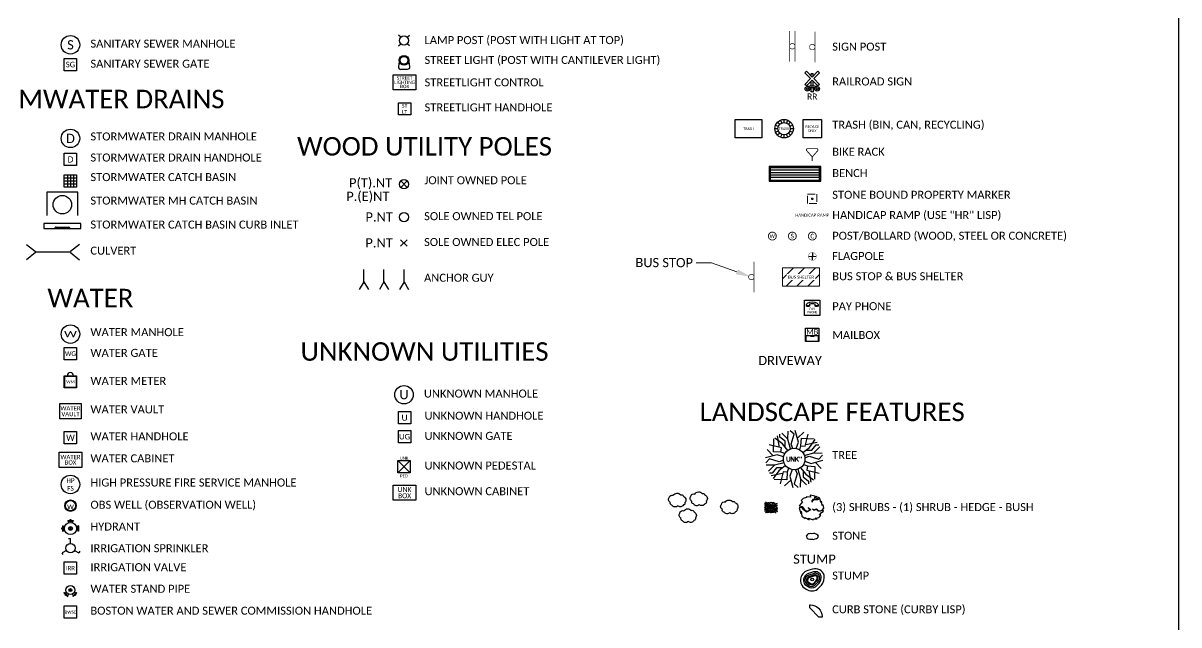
# Model space of a CAD drawing. Extents: x 779170 to 779830, y 2956097 to 2956472.
# Drawn here: x 779642.2 to 779829.9, y 2956196.7 to 2956294.4 of the extents above; entities that cross this region are included whole.
import ezdxf
from ezdxf import colors
from ezdxf.entities.mleader import LeaderData, LeaderLine
from ezdxf.enums import TextEntityAlignment as Align
from ezdxf.math import Vec2, Vec3

# ---------------------------------------------------------------- set-up
doc = ezdxf.new("R2010")
doc.units = 0
doc.header["$MEASUREMENT"] = 0
doc.linetypes.add('PHANTOM', pattern=[2.5, 1.25, -0.25, 0.25, -0.25, 0.25, -0.25])
doc.layers.get('Defpoints').update_dxf_attribs({"color": 4})
for name, color, linetype in [('C-COMM-POLE', 30, 'Continuous'), ('C-COMM-STRC', 30, 'Continuous'), ('C-ELEC-POLE', 1, 'Continuous'), ('C-ELEC-STLT', 1, 'Continuous'), ('C-ELEC-STRC', 1, 'Continuous'), ('C-SSWR-STRC', 82, 'Continuous'), ('C-STRM-STRC', 85, 'Continuous'), ('C-WATR-STRC', 5, 'Continuous'), ('G-ANNO-NOTE', 7, 'Continuous'), ('T-CURB', 8, 'Continuous'), ('T-DRWY', 8, 'Continuous'), ('T-MISC', 8, 'Continuous'), ('T-SIGN', 8, 'Continuous'), ('T-SWLK', 8, 'Continuous'), ('T-TRAN-STRC', 8, 'Continuous'), ('T-VEG', 8, 'Continuous'), ('T-VEG-TXT', 8, 'Continuous')]:
    doc.layers.add(name, color=color, linetype=linetype)
doc.layers.add('T-BLDG', color=8, linetype='Continuous', lineweight=13)
doc.layers.add('T-PROP', color=8, linetype='PHANTOM', lineweight=13)
doc.styles.add('Calibri', font='calibri.ttf')
doc.styles.add('EXISTING', font='calibrili.ttf')
doc.styles.add('PROPOSED', font='calibri.ttf')
doc.styles.add('ROMANS', font='romans.shx', dxfattribs={"height": 15})

# ---------------------------------------------------------------- blocks, each defined once
blk = doc.blocks.new('*U37')
for points in [[(-4.15, 1.24), (-2.73, 0.1)], [(-2.73, 0.1), (-2.73, -0.1)], [(2.99, 0), (-2.73, 0)], [(4.42, 1.24), (2.99, 0.1)], [(2.99, 0.1), (2.99, -0.1)], [(-2.73, -0.1), (-4.15, -1.24)], [(2.99, -0.1), (4.42, -1.24)]]:
    blk.add_lwpolyline(points)
blk = doc.blocks.new('*U101')
at = {"layer": 'C-COMM-STRC'}
for points in [[(0, 1.26), (0, 3.26)], [(0, 1.26), (-0.74, 0)], [(0, 1.26), (0.74, 0)]]:
    blk.add_lwpolyline(points, dxfattribs=at)
blk = doc.blocks.new('FLAGPOLE')
at = {"const_width": 0.04}
blk.add_lwpolyline([(-0.64, 0, 1), (0.64, 0, 1)], format="xyb", close=True, dxfattribs=at)
for points in [[(-0.64, 0.01), (0.64, -0.01)], [(0.01, 0.64), (-0.01, -0.64)]]:
    blk.add_lwpolyline(points)
blk = doc.blocks.new('*U129')
at = {"const_width": 0.142}
blk.add_lwpolyline([(-0.63, 0, 1), (0.65, 0, 1)], format="xyb", close=True, dxfattribs=at)
at = {"style": 'Calibri'}
blk.add_text('C', height=0.75, dxfattribs=at).set_placement((0, 0), align=Align.MIDDLE_CENTER)
blk = doc.blocks.new('BENCH')
for points in [[(-4.2, -1.2), (4.2, -1.2), (4.2, 1.2), (-4.2, 1.2)], [(-4, -1), (4, -1), (4, 1), (-4, 1)]]:
    blk.add_lwpolyline(points, close=True)
for points in [[(-4, 1), (-4.2, 1.2)], [(4, 0.6), (-4, 0.6)], [(4, 0.2), (-4, 0.2)], [(4, 1), (4.2, 1.2)], [(-4, -1), (-4.2, -1.2)], [(4, -0.2), (-4, -0.2)], [(4, -0.6), (-4, -0.6)], [(4, -1), (4.2, -1.2)]]:
    blk.add_lwpolyline(points)
blk = doc.blocks.new('BIKE RACK')
at = {"const_width": 0.142}
blk.add_lwpolyline([(0.74, 0.67), (-0.74, 0.67, 0.57735), (-0.91, 0.37), (0, -0.67), (0.91, 0.37, 0.57735)], format="xyb", close=True, dxfattribs=at)
blk.add_lwpolyline([(0, -0.67), (0, -1.33)], dxfattribs=at)
blk = doc.blocks.new('FIRE HYDRANT')
for p, q in [((-1.38, 0.11), (-1.28, 0.11)), ((-1.38, -0.11), (-1.38, 0.11)), ((-1.28, 0.45), (-1.17, 0.45)), ((-1.28, 0.45), (-1.28, -0.45)), ((-1.17, 0.45), (-1.17, -0.45)), ((-1.17, 0.31), (-1.17, -0.32)), ((-0.94, 0.3), (-1.17, 0.3)), ((-0.45, 1.28), (-0.45, 1.17)), ((-0.3, 1.17), (-0.3, 0.94)), ((0.11, 1.38), (-0.11, 1.38)), ((0.11, 1.28), (0.11, 1.38)), ((0.3, 1.17), (0.3, 0.94)), ((0.45, 1.28), (0.45, 1.17)), ((0.94, 0.3), (1.17, 0.3)), ((1.28, 0.45), (1.17, 0.45)), ((1.17, 0.45), (1.17, -0.45)), ((1.17, 0.31), (1.17, -0.32)), ((1.28, 0.45), (1.28, -0.45)), ((1.38, 0.11), (1.28, 0.11)), ((1.38, -0.11), (1.38, 0.11)), ((-1.28, -0.11), (-1.38, -0.11)), ((-1.28, -0.45), (-1.17, -0.45)), ((-1.17, -0.3), (-0.94, -0.3)), ((1.17, -0.3), (0.94, -0.3)), ((1.28, -0.45), (1.17, -0.45)), ((1.28, -0.11), (1.38, -0.11))]:
    blk.add_line(p, q)
for points in [[(-0.45, 1.28), (0.45, 1.28)], [(-0.45, 1.17), (0.45, 1.17)], [(-0.11, 1.38), (-0.11, 1.28)]]:
    blk.add_lwpolyline(points)
blk.add_lwpolyline([(-0.11, 0.11), (-0.11, -0.11), (0.11, -0.11), (0.11, 0.11)], close=True)
for radius in [0.984, 0.32]:
    blk.add_circle((0, 0), radius)
blk = doc.blocks.new('VALVE IRRIGATION')
blk.add_lwpolyline([(-1, 1), (1, 1), (1, -1), (-1, -1)], close=True)
at = {"insert": (0, 0), "char_height": 0.7, "width": 2, "attachment_point": 5, "line_spacing_factor": 0.8, "style": 'EXISTING'}
blk.add_mtext('IRR', dxfattribs=at)
blk = doc.blocks.new('SPRNKLR')
at = {"linetype": 'Continuous', "flags": 128}
for points in [[(-0.33, 1.55), (0, 1.55)], [(0, 0.75), (0, 1.55)], [(-0.65, -0.38), (-1.35, -0.78)], [(-1.18, -1.06), (-1.35, -0.78)], [(0.65, -0.38), (1.35, -0.78)], [(1.51, -0.49), (1.35, -0.78)]]:
    blk.add_lwpolyline(points, dxfattribs=at)
blk.add_circle((0, 0), 0.75)
blk = doc.blocks.new('MAIL BOX')
blk.add_lwpolyline([(-1.08, 1.08), (1.08, 1.08), (1.08, -1.08), (-1.08, -1.08)], close=True)
for points in [[(-0.98, -1.08), (-0.98, -0.14), (0.98, -0.14), (0.98, -1.08)], [(-0.3, -0.15), (-0.3, -0.24), (0.3, -0.24), (0.3, -0.14)]]:
    blk.add_lwpolyline(points)
at = {"insert": (0, 0.47), "char_height": 0.9, "width": 2.1603, "attachment_point": 5, "style": 'EXISTING'}
blk.add_mtext('MB', dxfattribs=at)
blk = doc.blocks.new('OBS WELL')
for radius in [0.93, 0.83]:
    blk.add_circle((0, 0), radius)
at = {"style": 'EXISTING'}
blk.add_text('w', height=1, dxfattribs=at).set_placement((0, -0.07), align=Align.MIDDLE)
blk = doc.blocks.new('PAY PHONE')
at = {"linetype": 'Continuous', "flags": 128}
blk.add_lwpolyline([(-1.25, 1.25), (1.25, 1.25), (1.25, -1.25), (-1.25, -1.25)], close=True, dxfattribs=at)
blk.add_lwpolyline([(0.47, 0.57, 0.143507), (-0.47, 0.57), (-0.47, 0.28, -0.245004), (-0.94, 0.28), (-0.94, 0.48, -0.247399), (-0.79, 0.77, -0.251702), (0.79, 0.77, -0.247399), (0.94, 0.48), (0.94, 0.28, -0.245004), (0.47, 0.28)], format="xyb", close=True, dxfattribs=at)
for points in [[(-0.47, 0.35, -0.245004), (-0.94, 0.35)], [(0.94, 0.35, -0.245004), (0.47, 0.35)]]:
    blk.add_lwpolyline(points, format="xyb", dxfattribs=at)
at = {"linetype": 'Continuous', "style": 'EXISTING'}
for s, p in [('PAY', (0, -0.17)), ('PHONE', (0, -0.7))]:
    blk.add_text(s, height=0.35, dxfattribs=at).set_placement(p, align=Align.MIDDLE_CENTER)
blk = doc.blocks.new('STONE')
blk.add_lwpolyline([(-1, 0), (-0.82, -0.34), (-0.66, -0.44), (-0.4, -0.51), (-0.15, -0.47), (0.06, -0.48), (0.23, -0.52), (0.47, -0.43), (0.67, -0.37), (0.85, -0.29), (0.96, -0.14), (1, 0), (0.92, 0.16), (0.77, 0.25), (0.65, 0.35), (0.42, 0.43), (0.18, 0.42), (-0.05, 0.4), (-0.28, 0.42), (-0.49, 0.38), (-0.64, 0.37), (-0.77, 0.3), (-0.83, 0.21), (-0.96, 0.08)], close=True)
blk = doc.blocks.new('STONE BOUND')
blk.add_lwpolyline([(-0.75, 0.75), (0.75, 0.75), (0.75, -0.75), (-0.75, -0.75)], close=True)
blk.add_circle((0, 0), 0.125)
blk = doc.blocks.new('STUMP')
for points in [[(0.06, 1.7), (-0.74, 1.45, 0.296572), (-1.93, 0.05, 0.205004), (-1.52, -1.16), (-0.97, -1.56, 0.316203), (0.86, -1.57), (1.48, -0.92, 0.24733), (1.92, 0.69, 0.432246)], [(0.29, 0.99), (-0.53, 0.74, 0.292229), (-1.18, -0.03, 0.17905), (-1.01, -0.61), (-0.54, -0.95, 0.294564), (0.38, -0.99), (0.93, -0.4, 0.243433), (1.19, 0.51, 0.428235)], [(0.37, 0.75), (-0.45, 0.5, 0.288516), (-0.94, -0.05, 0.160403), (-0.83, -0.43), (-0.39, -0.74, 0.279396), (0.22, -0.79), (0.75, -0.23, 0.24022), (0.95, 0.45, 0.423989)], [(0.41, 0.61), (-0.41, 0.35, 0.284515), (-0.79, -0.07, 0.142106), (-0.72, -0.32), (-0.3, -0.62, 0.264695), (0.13, -0.67), (0.64, -0.13, 0.236794), (0.8, 0.42, 0.418379)]]:
    blk.add_lwpolyline(points, format="xyb", close=True)
blk.add_lwpolyline([(0.22, 1.23), (-0.6, 0.98, 0.294318), (-1.43, 0, 0.19073), (-1.18, -0.79), (-0.68, -1.15, 0.30421), (0.54, -1.18), (1.11, -0.58, 0.24528), (1.43, 0.57, 0.430288), (0.22, 1.23, 2.212688)], format="xyb")
blk.add_circle((0, 0), 0.224)
at = {"style": 'EXISTING'}
blk.add_attdef('STUMP', text='', height=1.5, dxfattribs=at).set_placement((0.36, 3.32), align=Align.MIDDLE)
blk = doc.blocks.new('TREE W-ATTRIB')
for p, q in [((-2.31, 3.57), (-2.31, 4.02)), ((-1.01, 3.21), (-1.99, 4.19)), ((-1.01, 3.21), (-0.97, 4.54)), ((0.01, 4.02), (-0.63, 4.6)), ((-0.47, 2.41), (0.01, 4.02)), ((0.7, 2.76), (0.19, 4.64)), ((0.52, 3.41), (1.55, 4.37)), ((1.8, 2.07), (2.29, 4.04)), ((-2.07, 1.8), (-4.04, 2.29)), ((-3.37, 1.19), (-3.3, 3.26)), ((-1.9, 2.48), (-3.15, 3.4)), ((-2.36, 1.87), (-2.73, 3.75)), ((-1.45, 2.88), (-2.31, 3.57)), ((-1.05, 1.4), (-1.9, 2.48)), ((-1.45, 1.91), (-1.45, 2.88)), ((-0.59, 1.65), (-1.01, 3.21)), ((-0.2, 1.74), (-0.47, 2.41)), ((0.35, 1.71), (0.7, 2.76)), ((0.9, 1.5), (1.11, 2.15)), ((1.11, 2.15), (1.19, 3.37)), ((1.11, 2.15), (1.8, 2.07)), ((1.19, 3.37), (3.26, 3.3)), ((1.4, 1.05), (2.48, 1.9)), ((1.87, 2.36), (3.75, 2.73)), ((2.48, 1.9), (3.4, 3.15)), ((2.88, 1.45), (3.57, 2.31)), ((3.21, 1.01), (4.19, 1.99)), ((3.57, 2.31), (4.02, 2.31)), ((-2.76, 0.7), (-4.64, 0.19)), ((-4.02, 0.01), (-4.6, -0.63)), ((-3.41, 0.52), (-4.37, 1.55)), ((-2.41, -0.47), (-4.02, 0.01)), ((-2.15, 1.11), (-3.37, 1.19)), ((-1.71, 0.35), (-2.76, 0.7)), ((-2.15, 1.11), (-2.07, 1.8)), ((-1.5, 0.9), (-2.15, 1.11)), ((1.65, 0.59), (3.21, 1.01)), ((1.74, 0.2), (2.41, 0.47)), ((1.91, 1.45), (2.88, 1.45)), ((2.41, 0.47), (4.02, -0.01)), ((3.21, 1.01), (4.54, 0.97)), ((4.02, -0.01), (4.6, 0.63)), ((-3.21, -1.01), (-4.54, -0.97)), ((-3.21, -1.01), (-4.19, -1.99)), ((-2.88, -1.45), (-3.57, -2.31)), ((-1.65, -0.59), (-3.21, -1.01)), ((-1.91, -1.45), (-2.88, -1.45)), ((-1.4, -1.05), (-2.48, -1.9)), ((-1.74, -0.2), (-2.41, -0.47)), ((-0.9, -1.5), (-1.11, -2.15)), ((-0.35, -1.71), (-0.7, -2.76)), ((0.2, -1.74), (0.47, -2.41)), ((0.59, -1.65), (1.01, -3.21)), ((1.05, -1.4), (1.9, -2.48)), ((1.5, -0.9), (2.15, -1.11)), ((1.71, -0.35), (2.76, -0.7)), ((2.15, -1.11), (2.07, -1.8)), ((2.07, -1.8), (4.04, -2.29)), ((2.15, -1.11), (3.37, -1.19)), ((2.36, -1.87), (2.73, -3.75)), ((2.76, -0.7), (4.64, -0.19)), ((3.37, -1.19), (3.3, -3.26)), ((3.41, -0.52), (4.37, -1.55)), ((-3.57, -2.31), (-4.02, -2.31)), ((-1.87, -2.36), (-3.75, -2.73)), ((-2.48, -1.9), (-3.4, -3.15)), ((-1.19, -3.37), (-3.26, -3.3)), ((-1.8, -2.07), (-2.29, -4.04)), ((-1.11, -2.15), (-1.8, -2.07)), ((-0.52, -3.41), (-1.55, -4.37)), ((-1.11, -2.15), (-1.19, -3.37)), ((-0.7, -2.76), (-0.19, -4.64)), ((0.47, -2.41), (-0.01, -4.02)), ((1.01, -3.21), (0.97, -4.54)), ((1.01, -3.21), (1.99, -4.19)), ((1.45, -1.91), (1.45, -2.88)), ((1.45, -2.88), (2.31, -3.57)), ((1.9, -2.48), (3.15, -3.4)), ((2.31, -3.57), (2.31, -4.02)), ((-0.01, -4.02), (0.63, -4.6))]:
    blk.add_line(p, q)
blk.add_circle((0, 0), 1.75)
at = {"color": 0, "style": 'ROMANS'}
blk.add_attdef('SIZE"', text='', height=0.75, dxfattribs=at).set_placement((0, 0), align=Align.MIDDLE)
blk = doc.blocks.new('*U134')
at = {"layer": 'C-SSWR-STRC'}
blk.add_lwpolyline([(-1, 1), (1, 1), (1, -1), (-1, -1)], close=True, dxfattribs=at)
at = {"layer": 'C-SSWR-STRC', "insert": (0, 0), "char_height": 0.9, "width": 2, "attachment_point": 5, "style": 'EXISTING'}
blk.add_mtext('SG', dxfattribs=at)
blk = doc.blocks.new('*U91')
at = {"layer": 'C-STRM-STRC'}
blk.add_line((-1, 0.25), (1, 0.25), dxfattribs=at)
blk.add_lwpolyline([(-3, 0.83), (-3, 0), (3, 0), (3, 0.83)], close=True, dxfattribs=at)
for centre, start, end in [((-1, 0), 90, 180.009), ((1, 0), 0.009, 90.009)]:
    blk.add_arc(centre, 0.25, start, end, dxfattribs=at)
blk = doc.blocks.new('*U164')
at = {"layer": 'C-WATR-STRC'}
for points in [[(-1, 1), (1, 1), (1, -1), (-1, -1)], [(-0.9, 0.9), (0.9, 0.9), (0.9, -0.9), (-0.9, -0.9)]]:
    blk.add_lwpolyline(points, close=True, dxfattribs=at)
blk.add_arc((0, 1), 0.5, 0, 180, dxfattribs=at)
at = {"layer": 'C-WATR-STRC', "style": 'Calibri'}
blk.add_text('WM', height=0.5, dxfattribs=at).set_placement((0, 0), align=Align.MIDDLE_CENTER)
blk = doc.blocks.new('*U67')
at = {"layer": 'T-SIGN', "const_width": 0.1}
blk.add_lwpolyline([(0.45, 2.5), (0.45, -2.5)], dxfattribs=at)
blk.add_lwpolyline([(-0.45, 0, 1), (0.45, 0, 1)], format="xyb", close=True, dxfattribs=at)
blk = doc.blocks.new('*U125')
at = {"layer": 'C-ELEC-STLT'}
for points in [[(-0.79, -0.18), (-0.9, -1.07, 0.452503), (-0.53, -1.49)], [(0.79, -0.18), (0.9, -1.07, -0.452503), (0.53, -1.49), (-0.53, -1.49)]]:
    blk.add_lwpolyline(points, format="xyb", dxfattribs=at)
for radius in [0.807, 0.625]:
    blk.add_circle((0, 0), radius, dxfattribs=at)
blk = doc.blocks.new('*U97')
at = {"layer": 'T-MISC'}
blk.add_lwpolyline([(-1.5, 1.5), (1.5, 1.5), (1.5, -1.5), (-1.5, -1.5)], close=True, dxfattribs=at)
at = {"layer": 'T-MISC', "insert": (0, 0), "char_height": 0.4, "attachment_point": 5, "style": 'EXISTING'}
blk.add_mtext_dynamic_manual_height_columns('RECYLCE\\PONLY', width=2.4026, gutter_width=2.5, heights=[0], dxfattribs=at)
blk = doc.blocks.new('*U96')
at = {"layer": 'T-MISC'}
for points in [[(-1, 0), (-1.5, 0)], [(-1.39, 0.57), (-0.92, 0.38)], [(-1.06, 1.06), (-0.71, 0.71)], [(-0.57, 1.39), (-0.38, 0.92)], [(0, 1), (0, 1.5)], [(0.57, 1.39), (0.38, 0.92)], [(1.06, 1.06), (0.71, 0.71)], [(1.39, 0.57), (0.92, 0.38)], [(-0.92, -0.38), (-1.39, -0.57)], [(-0.71, -0.71), (-1.06, -1.06)], [(-0.38, -0.92), (-0.57, -1.39)], [(0, -1.5), (0, -1)], [(0.38, -0.92), (0.57, -1.39)], [(0.71, -0.71), (1.06, -1.06)], [(0.92, -0.38), (1.39, -0.57)], [(1.5, 0), (1, 0)]]:
    blk.add_lwpolyline(points, dxfattribs=at)
for radius in [1.5, 1]:
    blk.add_circle((0, 0), radius, dxfattribs=at)
at = {"layer": 'T-MISC', "insert": (0, 0), "char_height": 0.4, "attachment_point": 5, "style": 'EXISTING'}
blk.add_mtext_dynamic_manual_height_columns('TRASH', width=2.4026, gutter_width=2.5, heights=[0], dxfattribs=at)
blk = doc.blocks.new('*U98')
at = {"layer": 'T-MISC'}
blk.add_lwpolyline([(-2.16, 1.5), (2.16, 1.5), (2.16, -1.5), (-2.16, -1.5)], close=True, dxfattribs=at)
at = {"layer": 'T-MISC', "insert": (0, 0), "char_height": 0.4, "attachment_point": 5, "style": 'EXISTING'}
blk.add_mtext_dynamic_manual_height_columns('TRASH', width=2.4026, gutter_width=2.5, heights=[0], dxfattribs=at)
blk = doc.blocks.new('*U89')
at = {"layer": 'C-COMM-POLE'}
for p, q in [((-0.53, -0.53), (0.53, 0.53)), ((-0.53, 0.53), (0.53, -0.53))]:
    blk.add_line(p, q, dxfattribs=at)
blk.add_circle((0, 0), 0.75, dxfattribs=at)
at = {"layer": 'C-COMM-POLE', "style": 'EXISTING'}
for tag, p in [('TEL#', (1.41, 0)), ('ELEC#', (1.41, -2.09))]:
    blk.add_attdef(tag, text='', height=1.5, dxfattribs=at).set_placement(p, align=Align.MIDDLE_LEFT)
blk = doc.blocks.new('*U75')
at = {"layer": 'T-TRAN-STRC'}
blk.add_lwpolyline([(0.27, 1.11), (1.19, 0.18), (0.93, -0.08), (0, 0.84), (-0.93, -0.08), (-1.19, 0.18), (-0.27, 1.11), (-1.19, 2.04), (-0.93, 2.3), (0, 1.37), (0.93, 2.3), (1.19, 2.04)], close=True, dxfattribs=at)
for points in [[(-0.15, 1.52), (-0.15, 1.91)], [(0.15, 1.52), (0.15, 1.91)], [(-0.15, -0.1), (-0.15, 0.69)], [(0.15, -0.1), (0.15, 0.69)], [(0.79, -0.17), (0.64, -0.17), (0.38, -0.1), (-0.38, -0.1), (-0.64, -0.17), (-0.79, -0.17)], [(0.46, -0.37), (0.38, -0.4), (-0.38, -0.4), (-0.46, -0.37)]]:
    blk.add_lwpolyline(points, dxfattribs=at)
blk.add_lwpolyline([(0.15, -0.4), (0.15, -1.06, -0.236068), (0, -1.06, 0.236068), (-0.15, -1.06), (-0.15, -0.4)], format="xyb", dxfattribs=at)
for centre, radius in [((-0.79, -0.55), 0.375), ((-0.79, -0.55), 0.15), ((0.79, -0.55), 0.375), ((0.79, -0.55), 0.15)]:
    blk.add_circle(centre, radius, dxfattribs=at)
blk.add_ellipse((0, 1.91), major_axis=(-0.15, 0), ratio=0.3, dxfattribs=at)
at = {"layer": 'T-TRAN-STRC', "style": 'EXISTING'}
blk.add_text('RR', height=1, dxfattribs=at).set_placement((0, -1.3), align=Align.TOP_CENTER)
blk = doc.blocks.new('*U126')
at = {"layer": 'C-ELEC-STLT', "linetype": 'Continuous', "flags": 128}
for points in [[(-0.53, 0.53), (-0.88, 0.88)], [(0.53, 0.53), (0.88, 0.88)], [(-0.88, -0.88), (-0.53, -0.53)], [(0.88, -0.88), (0.53, -0.53)]]:
    blk.add_lwpolyline(points, dxfattribs=at)
at = {"layer": 'C-ELEC-STLT'}
blk.add_circle((0, 0), 0.75, dxfattribs=at)
blk = doc.blocks.new('*U112')
at = {"layer": 'T-BLDG'}
h = blk.add_hatch(dxfattribs=at)
h.set_pattern_fill('ANSI31', color=256, scale=10)
h.set_pattern_definition([(45, (-779060.7225, -2956441.9885), (-0.8838834765, 0.8838834765), [])])
h.paths.add_polyline_path([(-3, 1.5), (-3, -1.5), (3, -1.5), (3, 1.5)])
blk.add_lwpolyline([(-3, -1.5), (3, -1.5), (3, 1.5), (-3, 1.5)], close=True, dxfattribs=at)
at = {"insert": (0, -0.01), "char_height": 0.5, "width": 4.1896, "attachment_point": 5, "style": 'EXISTING', "bg_fill": 3, "box_fill_scale": 1.5, "bg_fill_color": 256, "bg_fill_transparency": 0}
blk.add_mtext('BUS SHELTER', dxfattribs=at)
blk = doc.blocks.new('HANDICAP RAMP')
at = {"layer": 'T-SWLK', "style": 'EXISTING'}
blk.add_text('HANDICAP RAMP', height=0.5, dxfattribs=at).set_placement((0, 0), align=Align.MIDDLE_CENTER)
blk = doc.blocks.new('*U127')
at = {"layer": 'C-COMM-POLE'}
blk.add_circle((0, 0), 0.75, dxfattribs=at)
at = {"style": 'EXISTING'}
blk.add_attdef('POLE#', text='', height=1.5, dxfattribs=at).set_placement((1.98, 0), align=Align.MIDDLE_LEFT)
blk = doc.blocks.new('*U154')
at = {"layer": 'C-SSWR-STRC'}
blk.add_circle((0, 0), 1.5, dxfattribs=at)
at = {"layer": 'C-SSWR-STRC', "style": 'EXISTING'}
blk.add_text('S', height=1.5, dxfattribs=at).set_placement((0, 0), align=Align.MIDDLE)
blk = doc.blocks.new('*U155')
at = {"layer": 'C-STRM-STRC'}
blk.add_circle((0, 0), 1.5, dxfattribs=at)
at = {"layer": 'C-STRM-STRC', "style": 'EXISTING'}
blk.add_text('D', height=1.5, dxfattribs=at).set_placement((0, 0), align=Align.MIDDLE)
blk = doc.blocks.new('*U172')
at = {"layer": 'C-STRM-STRC'}
blk.add_lwpolyline([(-1, 1), (1, 1), (1, -1), (-1, -1)], close=True, dxfattribs=at)
at = {"layer": 'C-STRM-STRC', "style": 'EXISTING'}
blk.add_text('D', height=1, dxfattribs=at).set_placement((0, 0), align=Align.MIDDLE_CENTER)
blk = doc.blocks.new('*U95')
at = {"layer": 'C-STRM-STRC'}
for p, q in [((2.5, 2), (-2.5, 2)), ((-2.5, 2), (-2.5, -1.77)), ((2.5, -1.77), (2.5, 2))]:
    blk.add_line(p, q, dxfattribs=at)
blk.add_circle((0, -0.02), 1.5, dxfattribs=at)
blk = doc.blocks.new('*U94')
at = {"layer": 'C-STRM-STRC'}
for p, q in [((1, 0.5), (-1, 0.5)), ((1, 0), (-1, 0)), ((-0.5, 1), (-0.5, -1)), ((0, 1), (0, -1)), ((0.5, 1), (0.5, -1)), ((1, -0.5), (-1, -0.5))]:
    blk.add_line(p, q, dxfattribs=at)
blk.add_lwpolyline([(-1, 1), (1, 1), (1, -1), (-1, -1)], close=True, dxfattribs=at)
blk = doc.blocks.new('*U156')
at = {"layer": 'C-WATR-STRC'}
blk.add_circle((0, 0), 1.5, dxfattribs=at)
at = {"layer": 'C-WATR-STRC', "style": 'EXISTING', "width": 1.5}
blk.add_text('W', height=1, dxfattribs=at).set_placement((0, 0), align=Align.MIDDLE)
blk = doc.blocks.new('*U135')
at = {"layer": 'C-WATR-STRC'}
blk.add_lwpolyline([(-1, 1), (1, 1), (1, -1), (-1, -1)], close=True, dxfattribs=at)
at = {"layer": 'C-WATR-STRC', "insert": (0, 0), "char_height": 0.75, "width": 2, "attachment_point": 5, "style": 'EXISTING'}
blk.add_mtext('WG', dxfattribs=at)
blk = doc.blocks.new('*U117')
at = {"layer": 'C-WATR-STRC'}
blk.add_lwpolyline([(-1.75, 1.25), (1.75, 1.25), (1.75, -1.25), (-1.75, -1.25), (-1.75, 1.25)], dxfattribs=at)
at = {"layer": 'C-WATR-STRC', "insert": (0, 0), "char_height": 0.7, "width": 3.5, "attachment_point": 5, "line_spacing_factor": 0.8, "style": 'EXISTING'}
blk.add_mtext('WATER\\PVAULT', dxfattribs=at)
blk = doc.blocks.new('*U173')
at = {"layer": 'C-WATR-STRC'}
blk.add_lwpolyline([(-1, 1), (1, 1), (1, -1), (-1, -1)], close=True, dxfattribs=at)
at = {"layer": 'C-WATR-STRC', "style": 'EXISTING'}
blk.add_text('W', height=1, dxfattribs=at).set_placement((0, 0), align=Align.MIDDLE_CENTER)
blk = doc.blocks.new('*U121')
at = {"layer": 'C-WATR-STRC'}
blk.add_lwpolyline([(-1.85, 1.23), (1.85, 1.23), (1.85, -1.23), (-1.85, -1.23)], close=True, dxfattribs=at)
at = {"layer": 'C-WATR-STRC', "insert": (0, 0), "char_height": 0.7, "width": 3.6916, "attachment_point": 5, "line_spacing_factor": 0.75, "style": 'EXISTING'}
blk.add_mtext('WATER\\PBOX', dxfattribs=at)
blk = doc.blocks.new('*U161')
at = {"layer": 'C-WATR-STRC'}
blk.add_circle((0, 0), 1.5, dxfattribs=at)
at = {"layer": 'C-WATR-STRC', "insert": (0, 0), "char_height": 0.75, "width": 1.4827, "attachment_point": 5, "style": 'EXISTING'}
blk.add_mtext('HP\\PFS', dxfattribs=at)
blk = doc.blocks.new('*U160')
at = {"layer": 'T-MISC'}
blk.add_circle((0, 0), 1.5, dxfattribs=at)
at = {"layer": 'T-MISC', "style": 'EXISTING'}
blk.add_text('U', height=1.5, dxfattribs=at).set_placement((0, 0), align=Align.MIDDLE)
blk = doc.blocks.new('*U74')
at = {"layer": 'T-SIGN', "const_width": 0.1}
for points in [[(-0.45, 2.5), (-0.45, -2.5)], [(0.45, 2.5), (0.45, -2.5)]]:
    blk.add_lwpolyline(points, dxfattribs=at)
blk.add_lwpolyline([(-0.45, 0, 1), (0.45, 0, 1)], format="xyb", close=True, dxfattribs=at)
blk = doc.blocks.new('*U99')
at = {"layer": 'T-SIGN', "const_width": 0.1}
blk.add_lwpolyline([(0.45, 2.5), (0.45, -2.5)], dxfattribs=at)
blk.add_lwpolyline([(-0.45, 0, 1), (0.45, 0, 1)], format="xyb", close=True, dxfattribs=at)
blk = doc.blocks.new('*U130')
at = {"const_width": 0.142}
blk.add_lwpolyline([(-0.63, 0, 1), (0.65, 0, 1)], format="xyb", close=True, dxfattribs=at)
at = {"style": 'Calibri'}
blk.add_text('S', height=0.75, dxfattribs=at).set_placement((0, 0), align=Align.MIDDLE_CENTER)
blk = doc.blocks.new('*U131')
at = {"const_width": 0.142}
blk.add_lwpolyline([(-0.63, 0, 1), (0.65, 0, 1)], format="xyb", close=True, dxfattribs=at)
at = {"style": 'Calibri'}
blk.add_text('W', height=0.6, dxfattribs=at).set_placement((0, 0), align=Align.MIDDLE_CENTER)
blk = doc.blocks.new('*U123')
at = {"layer": 'C-ELEC-STLT'}
blk.add_lwpolyline([(-1.85, 1.23), (1.85, 1.23), (1.85, -1.23), (-1.85, -1.23)], close=True, dxfattribs=at)
at = {"layer": 'C-ELEC-STLT', "insert": (0, 0), "char_height": 0.55, "width": 3.6916, "attachment_point": 5, "line_spacing_factor": 0.75, "style": 'EXISTING'}
blk.add_mtext('STREET\\PLIGHTING\\PBOX', dxfattribs=at)
blk = doc.blocks.new('*U100')
at = {"layer": 'C-ELEC-STRC'}
for points in [[(0, 1.26), (0, 3.26)], [(0, 1.26), (-0.74, 0)], [(0, 1.26), (0.74, 0)]]:
    blk.add_lwpolyline(points, dxfattribs=at)
blk = doc.blocks.new('*U90')
at = {"layer": 'T-MISC'}
for points in [[(0, 1.26), (0, 3.26)], [(0, 1.26), (-0.74, 0)], [(0, 1.26), (0.74, 0)]]:
    blk.add_lwpolyline(points, dxfattribs=at)
blk = doc.blocks.new('*U128')
at = {"layer": 'C-ELEC-POLE'}
for p, q in [((-0.53, -0.53), (0.53, 0.53)), ((-0.53, 0.53), (0.53, -0.53))]:
    blk.add_line(p, q, dxfattribs=at)
at = {"style": 'EXISTING'}
blk.add_attdef('POLE#', text='', height=1.5, dxfattribs=at).set_placement((1.98, 0), align=Align.MIDDLE_LEFT)
blk = doc.blocks.new('*U175')
at = {"layer": 'T-MISC'}
blk.add_lwpolyline([(-1, 1), (1, 1), (1, -1), (-1, -1)], close=True, dxfattribs=at)
at = {"layer": 'T-MISC', "style": 'EXISTING'}
blk.add_text('U', height=1, dxfattribs=at).set_placement((0, 0), align=Align.MIDDLE_CENTER)
blk = doc.blocks.new('*U138')
at = {"layer": 'T-MISC'}
blk.add_lwpolyline([(-1, 1), (1, 1), (1, -1), (-1, -1)], close=True, dxfattribs=at)
at = {"layer": 'T-MISC', "insert": (0, 0), "char_height": 0.9, "width": 2, "attachment_point": 5, "style": 'EXISTING'}
blk.add_mtext('UG', dxfattribs=at)
blk = doc.blocks.new('*U107')
at = {"layer": 'T-MISC'}
blk.add_lwpolyline([(-1, 1), (1, 1), (1, -1), (-1, -1)], close=True, dxfattribs=at)
for points in [[(1, 1), (-1, -1)], [(-1, 1), (1, -1)]]:
    blk.add_lwpolyline(points, dxfattribs=at)
at = {"layer": 'T-MISC', "style": 'EXISTING'}
blk.add_text('UNK', height=0.5, dxfattribs=at).set_placement((0, 1), align=Align.BOTTOM_CENTER)
blk.add_text('PED', height=0.5, dxfattribs=at).set_placement((0, -1.23), align=Align.TOP_CENTER)
blk = doc.blocks.new('*U124')
at = {"layer": 'T-MISC'}
blk.add_lwpolyline([(-1.85, 1.23), (1.85, 1.23), (1.85, -1.23), (-1.85, -1.23)], close=True, dxfattribs=at)
at = {"layer": 'T-MISC', "insert": (0, 0), "char_height": 0.8, "width": 3.6916, "attachment_point": 5, "line_spacing_factor": 0.75, "style": 'EXISTING'}
blk.add_mtext('UNK\\PBOX', dxfattribs=at)
blk = doc.blocks.new('BUSH-D')
blk.add_lwpolyline([(0.93, -1.85), (0.59, -1.76), (1.16, -1.65), (1.36, -1.49), (1.51, -1.25), (1.29, -1.25), (1.62, -0.82), (1.87, -0.68), (1.92, -0.53), (1.71, -0.5), (1.41, -0.63), (1.05, -0.6), (0.77, -0.3), (0.43, -0.5), (0.14, -0.26), (0.43, -0.39), (0.79, -0.21), (1.08, -0.53), (1.35, -0.56), (1.7, -0.44), (1.97, -0.11), (1.88, 0.44), (1.72, 0.29), (1.59, 1), (1.59, 1), (1.52, 0.78), (1.36, 1.5), (0.74, 1.78), (0.69, 1.62), (0.72, 1.5), (1.01, 1.45), (1.15, 1.27), (0.99, 1.23), (0.75, 1.24), (0.43, 1.24), (0.16, 1.06), (0.12, 0.86), (0.12, 1.08), (0.31, 1.32), (0.59, 1.44), (0.55, 1.57), (0.57, 1.81), (-0.24, 1.99), (-0.18, 1.68), (-0.85, 1.72), (-0.8, 1.6), (-1.34, 1.42), (-1.66, 1.11), (-1.46, 0.89), (-2.01, 0.28), (-1.54, 0.13), (-1.21, -0.3), (-0.78, -0.66), (-0.25, -0.38), (-0.54, -0.03), (-0.11, -0.42), (-0.8, -0.77), (-1.24, -0.42), (-1.59, 0), (-2, -0.05), (-1.75, -1), (-1.67, -0.63), (-1.6, -1.42), (-1.01, -1.8), (-1.08, -1.64), (-0.37, -2.03), (-0.52, -1.73), (0.27, -2.01), (0.22, -1.89)], close=True)
blk = doc.blocks.new('*U109')
for p, q in [((-0.75, 0.56), (-1.05, 0.68)), ((-0.81, 0.26), (-1.05, 0.43)), ((-0.66, 0.12), (-1.05, 0.02)), ((-0.65, 0.34), (-0.93, 0.2)), ((-0.58, 0.41), (-0.92, 0.52)), ((-0.7, 0.76), (-0.86, 0.87)), ((-0.74, 0.46), (-0.76, 0.65)), ((-0.7, 0.76), (-0.67, 0.87)), ((-0.55, 0.64), (-0.7, 0.76)), ((0, 0), (-0.66, 0.12)), ((0, 0), (-0.66, -0.12)), ((-0.4, 0.08), (-0.65, 0.34)), ((-0.5, -0.09), (-0.65, 0.05)), ((-0.58, 0.41), (-0.55, 0.64)), ((0, 0), (-0.58, 0.41)), ((0, 0), (-0.58, -0.41)), ((-0.55, 0.64), (-0.43, 0.87)), ((-0.32, 0.5), (-0.44, 0.59)), ((-0.26, 0.05), (-0.44, -0.01)), ((-0.38, 0.41), (-0.25, 0.61)), ((0, 0), (-0.38, 0.41)), ((0, 0), (-0.38, -0.41)), ((-0.25, 0.61), (-0.34, 0.87)), ((-0.25, 0.61), (-0.03, 0.87)), ((0.17, 0.18), (-0.18, 0.49)), ((-0.17, 0.18), (0.18, 0.49)), ((-0.01, 0.33), (-0.07, 0.59)), ((0, 0), (-0.05, 0.21)), ((0, 0), (0.38, 0.41)), ((0, 0), (0.58, 0.41)), ((0, 0), (0.66, 0.12)), ((0, 0), (0.38, -0.41)), ((0, 0), (0.66, -0.12)), ((0, 0), (0.58, -0.41)), ((0, 0), (0.07, -0.18)), ((0.01, 0.33), (0.07, 0.59)), ((0.25, 0.61), (0.03, 0.87)), ((0.25, 0.61), (0.34, 0.87)), ((0.38, 0.41), (0.25, 0.61)), ((0.26, 0.05), (0.44, -0.01)), ((0.32, 0.5), (0.44, 0.59)), ((0.4, 0.08), (0.65, 0.34)), ((0.55, 0.64), (0.43, 0.87)), ((0.5, -0.09), (0.65, 0.05)), ((0.55, 0.64), (0.7, 0.76)), ((0.58, 0.41), (0.55, 0.64)), ((0.58, 0.41), (0.92, 0.52)), ((0.65, 0.34), (0.93, 0.2)), ((0.66, 0.12), (1.05, 0.02)), ((0.74, 0.46), (0.76, 0.65)), ((0.75, 0.56), (1.05, 0.68)), ((0.81, 0.26), (1.05, 0.43)), ((-0.66, -0.12), (-1.05, -0.02)), ((-0.87, -0.07), (-1.05, -0.17)), ((-0.81, -0.26), (-1.05, -0.43)), ((-0.75, -0.56), (-1.05, -0.68)), ((-0.65, -0.34), (-0.93, -0.2)), ((-0.58, -0.41), (-0.92, -0.52)), ((-0.7, -0.76), (-0.86, -0.87)), ((-0.74, -0.46), (-0.76, -0.65)), ((-0.55, -0.64), (-0.7, -0.76)), ((-0.7, -0.76), (-0.67, -0.87)), ((-0.4, -0.08), (-0.65, -0.34)), ((-0.58, -0.41), (-0.55, -0.64)), ((-0.55, -0.64), (-0.43, -0.87)), ((-0.32, -0.5), (-0.44, -0.59)), ((-0.38, -0.41), (-0.25, -0.61)), ((-0.25, -0.61), (-0.34, -0.87)), ((-0.25, -0.61), (-0.03, -0.87)), ((0.17, -0.18), (-0.18, -0.49)), ((-0.18, -0.49), (-0.07, -0.87)), ((-0.17, -0.18), (0.18, -0.49)), ((-0.01, -0.33), (-0.07, -0.59)), ((0.01, -0.33), (0.07, -0.59)), ((0.25, -0.61), (0.03, -0.87)), ((0.18, -0.49), (0.07, -0.87)), ((0.38, -0.41), (0.25, -0.61)), ((0.25, -0.61), (0.34, -0.87)), ((0.32, -0.5), (0.44, -0.59)), ((0.4, -0.08), (0.65, -0.34)), ((0.55, -0.64), (0.43, -0.87)), ((0.58, -0.41), (0.55, -0.64)), ((0.55, -0.64), (0.7, -0.76)), ((0.58, -0.41), (0.92, -0.52)), ((0.65, -0.34), (0.93, -0.2)), ((0.66, -0.12), (1.05, -0.02)), ((0.7, -0.76), (0.67, -0.87)), ((0.7, -0.76), (0.86, -0.87)), ((0.74, -0.46), (0.76, -0.65)), ((0.75, -0.56), (1.05, -0.68)), ((0.81, -0.26), (1.05, -0.43)), ((0.87, -0.07), (1.05, -0.17))]:
    blk.add_line(p, q)
blk = doc.blocks.new('*U110')
blk.add_lwpolyline([(1.26, -0.32, -0.520567), (1.02, -0.72, -0.520567), (0.1, -0.84, -0.520567), (-0.83, -0.76, -0.520567), (-1.08, -0.3, -0.520567), (-1.25, 0.49, -0.520567), (-0.63, 0.85, -0.520567), (0.59, 0.91, -0.520567), (0.99, 0.75, -0.520567)], format="xyb", close=True)
blk = doc.blocks.new('*U111')
for points in [[(-0.45, 0.79, -0.520567), (-0.69, 0.39, -0.520567), (-1.61, 0.27, -0.520567), (-2.54, 0.35, -0.520567), (-2.79, 0.81, -0.520567), (-2.97, 1.6, -0.520567), (-2.34, 1.96, -0.520567), (-1.12, 2.02, -0.520567), (-0.73, 1.86, -0.520567)], [(3.04, 0.99, -0.520567), (2.81, 0.6, -0.520567), (1.88, 0.47, -0.520567), (0.96, 0.56, -0.520567), (0.7, 1.01, -0.520567), (0.53, 1.8, -0.520567), (1.16, 2.17, -0.520567), (2.38, 2.23, -0.520567), (2.77, 2.07, -0.520567)], [(1.27, -1.75, -0.520567), (1.03, -2.14, -0.520567), (0.11, -2.27, -0.520567), (-0.82, -2.19, -0.520567), (-1.07, -1.73, -0.520567), (-1.25, -0.94, -0.520567), (-0.62, -0.57, -0.520567), (0.6, -0.51, -0.520567), (0.99, -0.68, -0.520567)]]:
    blk.add_lwpolyline(points, format="xyb", close=True)
blk = doc.blocks.new('*U176')
at = {"layer": 'C-ELEC-STLT'}
blk.add_lwpolyline([(-1, 1), (1, 1), (1, -1), (-1, -1)], close=True, dxfattribs=at)
at = {"layer": 'C-ELEC-STLT', "insert": (0, -0.01), "char_height": 0.6, "width": 1.5715, "attachment_point": 5, "style": 'EXISTING'}
blk.add_mtext('ST\\PLT', dxfattribs=at)
blk = doc.blocks.new('*U132')
at = {"layer": 'C-WATR-STRC'}
for p, q in [((-1.05, -0.46), (-0.98, -0.38)), ((-1.05, -0.46), (-0.46, -1.05)), ((-0.98, -0.38), (-0.38, -0.98)), ((-0.89, -0.75), (-0.82, -0.68)), ((-0.75, -0.89), (-0.89, -0.75)), ((-0.68, -0.28), (-0.88, -0.48)), ((-0.88, -0.47), (-0.47, -0.89)), ((-0.68, -0.82), (-0.75, -0.89)), ((-0.48, -0.88), (-0.28, -0.68)), ((-0.46, -1.05), (-0.38, -0.98)), ((0.28, -0.68), (0.48, -0.88)), ((0.38, -0.98), (0.98, -0.38)), ((0.46, -1.05), (0.38, -0.98)), ((0.46, -1.05), (1.05, -0.46)), ((0.47, -0.88), (0.89, -0.47)), ((0.88, -0.48), (0.68, -0.28)), ((0.75, -0.89), (0.68, -0.82)), ((0.89, -0.75), (0.75, -0.89)), ((0.82, -0.68), (0.89, -0.75)), ((1.05, -0.46), (0.98, -0.38))]:
    blk.add_line(p, q, dxfattribs=at)
blk.add_lwpolyline([(0, -0.11), (0.11, 0), (0, 0.11), (-0.11, 0)], close=True, dxfattribs=at)
for radius in [0.738, 0.24]:
    blk.add_circle((0, 0), radius, dxfattribs=at)
blk = doc.blocks.new('CURB')
blk.add_lwpolyline([(-1.4, 2, -0.414214), (0.5, 0.1), (0.5, 0), (0, 0), (-1.5, 1.5), (-1.5, 2)], format="xyb", close=True)
blk = doc.blocks.new('*U179')
at = {"layer": 'C-WATR-STRC'}
blk.add_lwpolyline([(-1, 1), (1, 1), (1, -1), (-1, -1)], close=True, dxfattribs=at)
at = {"layer": 'C-WATR-STRC', "style": 'EXISTING'}
blk.add_text('BWSC', height=0.5, dxfattribs=at).set_placement((0, 0), align=Align.MIDDLE_CENTER)

msp = doc.modelspace()

# ---------------------------------------------------------------- block references
at = {"layer": 'C-COMM-POLE'}
ref = msp.add_blockref('*U127', (779704.06316, 2956262.89346), dxfattribs=at)
ref.add_attrib('POLE#', 'P.NT', dxfattribs={"layer": '0', "height": 1.5, "style": 'EXISTING'}).set_placement((779697.8076, 2956262.91605), align=Align.MIDDLE_LEFT)
msp.add_blockref('*U101', (779704.06316, 2956251.11903), dxfattribs=at)
at = {"layer": 'C-COMM-STRC'}
ref = msp.add_blockref('*U89', (779704.06316, 2956268.22889), dxfattribs=at)
ref.add_attrib('TEL#', 'P(T).NT', dxfattribs={"layer": 'C-COMM-POLE', "height": 1.5, "style": 'EXISTING'}).set_placement((779695.14389, 2956268.46563), align=Align.MIDDLE_LEFT)
ref.add_attrib('ELEC#', 'P.(E)NT', dxfattribs={"layer": 'C-COMM-POLE', "height": 1.5, "style": 'EXISTING'}).set_placement((779694.68625, 2956266.26219), align=Align.MIDDLE_LEFT)
for name, p in [('*U90', (779697.54519, 2956251.11903)), ('PAY PHONE', (779770.36667, 2956248.15995))]:
    msp.add_blockref(name, p, dxfattribs=at)
at = {"layer": 'C-ELEC-POLE'}
ref = msp.add_blockref('*U128', (779704.04887, 2956258.68961), dxfattribs=at)
ref.add_attrib('POLE#', 'P.NT', dxfattribs={"layer": '0', "height": 1.5, "style": 'EXISTING'}).set_placement((779697.79332, 2956258.7122), align=Align.MIDDLE_LEFT)
msp.add_blockref('*U100', (779700.80417, 2956251.11903), dxfattribs=at)
at = {"layer": 'C-ELEC-STLT'}
for name, p in [('*U126', (779704.06316, 2956291.57822)), ('*U125', (779704.06316, 2956288.35764)), ('*U123', (779704.16009, 2956284.79576))]:
    msp.add_blockref(name, p, dxfattribs=at)
at = {"layer": 'C-SSWR-STRC'}
for name, p in [('*U154', (779649.89509, 2956290.87818)), ('*U134', (779649.89509, 2956287.67177))]:
    msp.add_blockref(name, p, dxfattribs=at)
at = {"layer": 'C-STRM-STRC'}
for name, p in [('*U155', (779649.89509, 2956275.67371)), ('*U172', (779649.89509, 2956272.25677)), ('*U94', (779649.89509, 2956268.73887)), ('*U95', (779648.57466, 2956264.92457)), ('*U91', (779648.57466, 2956261.03049)), ('*U37', (779646.92368, 2956257.21744))]:
    msp.add_blockref(name, p, dxfattribs=at)
at = {"layer": 'C-WATR-STRC'}
for name, p in [('*U176', (779704.16009, 2956280.47737)), ('*U156', (779649.89509, 2956243.88132)), ('*U135', (779649.89509, 2956240.69967)), ('*U164', (779649.89509, 2956236.13319)), ('*U117', (779649.89509, 2956231.35768)), ('*U173', (779649.89509, 2956227.03928)), ('*U121', (779649.89509, 2956223.4714)), ('*U161', (779649.89509, 2956219.46066)), ('OBS WELL', (779649.89509, 2956216.01461)), ('FIRE HYDRANT', (779649.89509, 2956212.3116)), ('SPRNKLR', (779649.89509, 2956209.12285)), ('VALVE IRRIGATION', (779649.89509, 2956205.87339)), ('*U132', (779649.88884, 2956202.30131)), ('*U179', (779649.889, 2956198.72119))]:
    msp.add_blockref(name, p, dxfattribs=at)
at = {"layer": 'T-CURB'}
msp.add_blockref('CURB', (779771.46345, 2956197.91512), dxfattribs=at)
at = {"layer": 'T-MISC'}
for name, p in [('*U98', (779760.0185, 2956277.25401)), ('*U96', (779765.80111, 2956277.25401)), ('*U97', (779770.36667, 2956277.25401)), ('BIKE RACK', (779770.36667, 2956273.3356)), ('BENCH', (779767.54668, 2956269.9043)), ('*U131', (779763.87187, 2956259.80461)), ('*U130', (779767.11927, 2956259.80461)), ('*U129', (779770.36667, 2956259.80461)), ('FLAGPOLE', (779770.383, 2956256.51804)), ('*U99', (779760.47893, 2956253.15568)), ('*U112', (779768.5465, 2956253.15568)), ('MAIL BOX', (779770.36667, 2956243.77395)), ('*U160', (779704.06316, 2956234.03967)), ('*U175', (779704.15787, 2956230.31431)), ('*U138', (779704.15787, 2956227.22071)), ('*U107', (779704.06316, 2956222.34075)), ('*U124', (779704.15787, 2956218.13071))]:
    msp.add_blockref(name, p, dxfattribs=at)
at = {"layer": 'T-PROP'}
msp.add_blockref('STONE BOUND', (779770.36667, 2956265.86734), dxfattribs=at)
at = {"layer": 'T-SIGN'}
for name, p in [('*U74', (779767.12889, 2956290.63593)), ('*U67', (779770.36667, 2956290.50836))]:
    msp.add_blockref(name, p, dxfattribs=at)
at = {"layer": 'T-SWLK'}
msp.add_blockref('HANDICAP RAMP', (779770.36667, 2956263.21478), dxfattribs=at)
at = {"layer": 'T-TRAN-STRC'}
msp.add_blockref('*U75', (779770.36667, 2956284.27374), dxfattribs=at)
at = {"layer": 'T-VEG'}
for name, p, values in [('TREE W-ATTRIB', (779767.42949, 2956223.58927), {'SIZE"': 'UNK"'}), ('STUMP', (779770.36667, 2956204.01357), {'STUMP': 'STUMP'})]:
    msp.add_blockref(name, p, dxfattribs=at).add_auto_attribs(values)
for name, p in [('*U111', (779750.12247, 2956215.73828)), ('BUSH-D', (779770.25368, 2956215.73828)), ('*U110', (779756.87394, 2956215.73828)), ('*U109', (779763.65005, 2956215.73828)), ('STONE', (779770.36667, 2956211.06142))]:
    msp.add_blockref(name, p, dxfattribs=at)

# ---------------------------------------------------------------- texts
at = {"layer": 'G-ANNO-NOTE', "style": 'Calibri'}
for s, p in [('LAMP POST (POST WITH LIGHT AT TOP)', (779707.39726, 2956291.64077)), ('SANITARY SEWER MANHOLE', (779653.13449, 2956291.0658)), ('SIGN POST', (779773.60606, 2956290.58078)), ('STREET LIGHT (POST WITH CANTILEVER LIGHT)', (779707.39726, 2956288.42019)), ('SANITARY SEWER GATE', (779653.13449, 2956287.80647)), ('STREETLIGHT CONTROL', (779707.39949, 2956284.77546)), ('RAILROAD SIGN', (779773.60606, 2956284.92374)), ('STREETLIGHT HANDHOLE', (779707.39949, 2956280.7143)), ('TRASH (BIN, CAN, RECYCLING)', (779773.61407, 2956277.90401)), ('STORMWATER DRAIN MANHOLE', (779653.13449, 2956275.99437)), ('BIKE RACK', (779773.61407, 2956273.50619)), ('STORMWATER DRAIN HANDHOLE', (779653.13449, 2956272.57204)), ('STORMWATER CATCH BASIN', (779653.13449, 2956269.38887)), ('BENCH', (779773.61407, 2956270.04194)), ('JOINT OWNED POLE', (779707.37505, 2956268.87889)), ('STORMWATER MH CATCH BASIN', (779653.13449, 2956265.57457)), ('STONE BOUND PROPERTY MARKER', (779773.61407, 2956266.51734)), ('SOLE OWNED TEL POLE', (779707.33643, 2956263.04457)), ('HANDICAP RAMP (USE "HR" LISP)', (779773.61407, 2956263.22987)), ('STORMWATER CATCH BASIN CURB INLET', (779653.13449, 2956261.68049)), ('POST/BOLLARD (WOOD, STEEL OR CONCRETE)', (779773.61407, 2956259.8641)), ('SOLE OWNED ELEC POLE', (779707.32215, 2956258.84072)), ('CULVERT', (779653.12603, 2956257.44525)), ('FLAGPOLE', (779773.58187, 2956256.5781)), ('ANCHOR GUY', (779707.32215, 2956253.04099)), ('BUS STOP & BUS SHELTER', (779773.61407, 2956253.28595)), ('PAY PHONE', (779773.61407, 2956248.42337)), ('WATER MANHOLE', (779653.13449, 2956244.20198)), ('MAILBOX', (779773.61407, 2956243.73531)), ('WATER GATE', (779653.13449, 2956240.83437)), ('WATER METER', (779653.13449, 2956236.28737)), ('UNKNOWN MANHOLE', (779707.30255, 2956234.2273)), ('WATER VAULT', (779653.13449, 2956231.6531)), ('UNKNOWN HANDHOLE', (779707.39726, 2956230.62959)), ('WATER HANDHOLE', (779653.13449, 2956227.27622)), ('UNKNOWN GATE', (779707.39726, 2956227.35541)), ('TREE', (779773.60606, 2956224.23927)), ('WATER CABINET', (779653.13449, 2956223.70906)), ('UNKNOWN PEDESTAL', (779707.39726, 2956222.54196)), ('HIGH PRESSURE FIRE SERVICE MANHOLE', (779653.13449, 2956219.78132)), ('UNKNOWN CABINET', (779707.39726, 2956218.36838)), ('OBS WELL (OBSERVATION WELL)', (779653.13449, 2956216.16776)), ('(3) SHRUBS - (1) SHRUB - HEDGE - BUSH', (779773.60606, 2956215.78849)), ('HYDRANT', (779653.13449, 2956212.63037)), ('STONE', (779773.60606, 2956211.1368)), ('IRRIGATION SPRINKLER', (779653.13449, 2956209.11038)), ('IRRIGATION VALVE', (779653.13449, 2956206.02653)), ('STUMP', (779773.60606, 2956204.66357)), ('WATER STAND PIPE', (779653.13624, 2956202.51955)), ('BOSTON WATER AND SEWER COMMISSION HANDHOLE', (779653.12839, 2956198.95813)), ('CURB STONE (CURBY LISP)', (779773.60606, 2956199.18332))]:
    msp.add_text(s, height=1.3, dxfattribs=at).set_placement(p, align=Align.MIDDLE_LEFT)
at = {"layer": 'G-ANNO-NOTE', "style": 'PROPOSED'}
for s, p in [('STORMWATER DRAINS', (779653.13449, 2956280.56979)), ('WOOD UTILITY POLES', (779707.39726, 2956272.88888)), ('WATER', (779653.13449, 2956248.24217)), ('UNKNOWN UTILITIES', (779707.39726, 2956239.56176)), ('LANDSCAPE FEATURES', (779773.60606, 2956229.75231))]:
    msp.add_text(s, height=3, dxfattribs=at).set_placement(p, align=Align.CENTER)
at = {"layer": 'T-DRWY', "insert": (779766.76486, 2956239.59928), "char_height": 1.5, "attachment_point": 5, "style": 'EXISTING'}
msp.add_mtext_dynamic_manual_height_columns('DRIVEWAY', width=11.5906821, gutter_width=1, heights=[0], dxfattribs=at)

# ---------------------------------------------------------------- leaders
at = {"layer": 'T-VEG-TXT'}
ml = msp.add_multileader_mtext('Standard', dxfattribs=at)
ml.set_content('BUS STOP', color=256, style='EXISTING')
ml.set_leader_properties(color=256, linetype='ByLayer', lineweight=13)
ml.build(insert=Vec2(0, 0))
ml.multileader.update_dxf_attribs({"dogleg_length": 2.5, "arrow_head_size": 2.5})
ctx = ml.context
ctx.base_point, ctx.char_height, ctx.arrow_head_size, ctx.landing_gap_size, ctx.plane_origin, ctx.plane_x_axis, ctx.plane_y_axis = Vec3(779741.3397, 2956255.50749), 1.5, 2.5, 0.5, Vec3(779674.49245, 2956242.06371), Vec3(0.999995652, -0.002949041), Vec3(0.002949041, 0.999995652)
ctx.text_align_type = 2
notes = []
notes.append((ctx, [(1, (1, 1, 0), (779753.99311, 2956255.47017), (-0.999995652, 0.002949041), 2.5, [(0, [(779760.47893, 2956253.15568)], 0, [])])]))
ctx.mtext.insert, ctx.mtext.text_direction, ctx.mtext.rotation, ctx.mtext.alignment, ctx.mtext.flow_direction = Vec3(779750.99536, 2956256.23882), Vec3(0.999995652, -0.002949041), 6.280236262, 3, 5
for ctx, leaders in notes:
    for number, flags, end, landing, length, lines in leaders:
        leader = LeaderData()
        leader.index, (leader.has_last_leader_line, leader.has_dogleg_vector, leader.attachment_direction) = number, flags
        leader.last_leader_point, leader.dogleg_vector, leader.dogleg_length = Vec3(end), Vec3(landing), length
        for number, points, colour, breaks in lines:
            line = LeaderLine()
            line.index, line.vertices, line.color, line.breaks = number, Vec3.list(points), colors.encode_raw_color(colour), breaks
            leader.lines.append(line)
        ctx.leaders.append(leader)

# ---------------------------------------------------------------- next in the draw order: linework, layer by layer
at = {"layer": 'Defpoints'}
msp.add_lwpolyline([(779169.9133, 2956097.45917), (779829.9133, 2956097.45917), (779829.9133, 2956472.45917), (779169.9133, 2956472.45917), (779169.9133, 2956097.45917)], close=True, dxfattribs=at)

doc.saveas('drawing.dxf')
